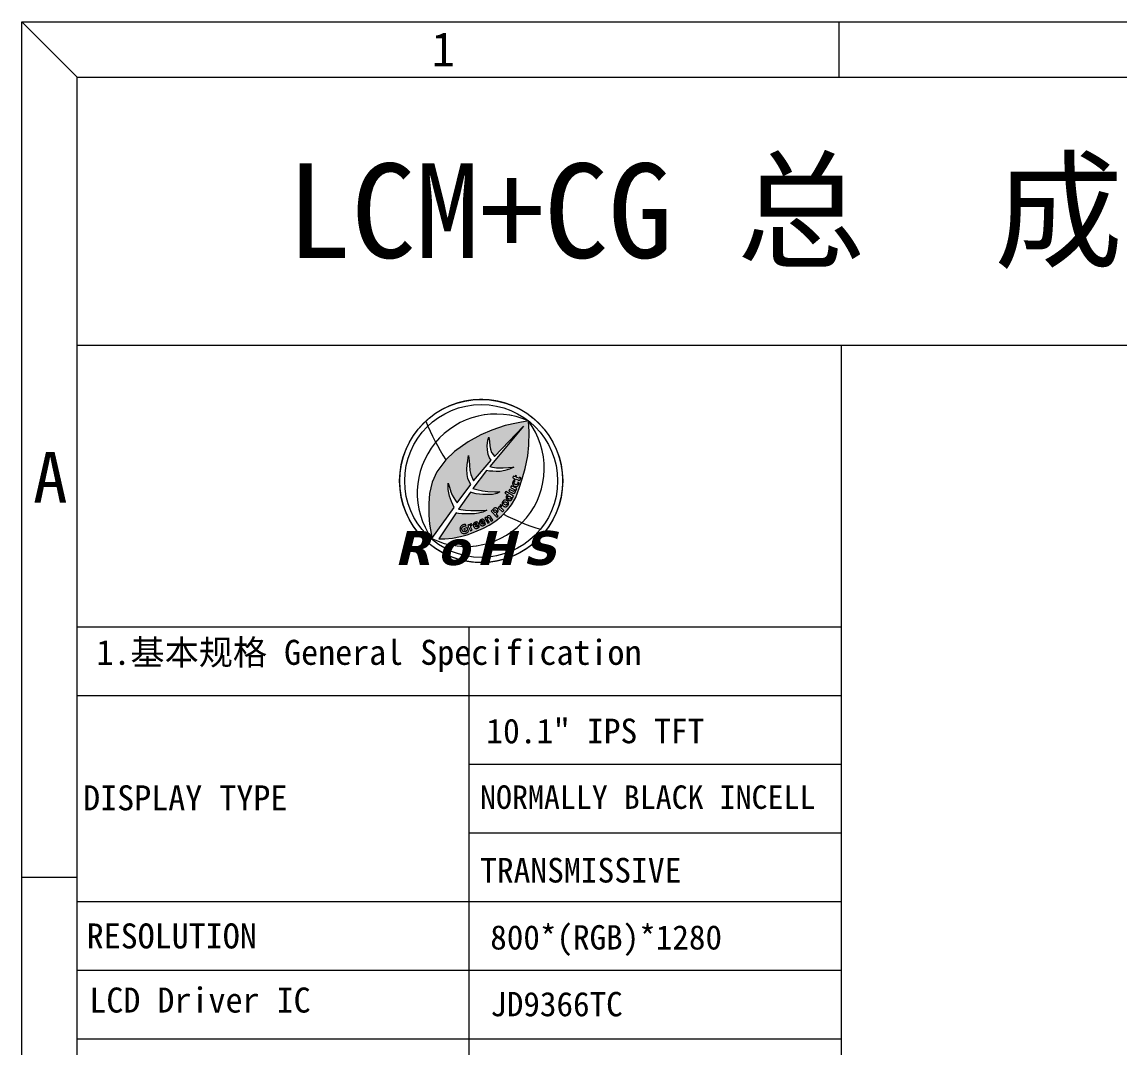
# Model space of a CAD drawing. Header units: millimetres. Extents: x 1065 to 1969, y -17351 to -16712.
# Drawn here: x 1064.9 to 1277, y -16909.7 to -16711.6 of the extents above; entities that cross this region are included whole.
import ezdxf

# ---------------------------------------------------------------- set-up
doc = ezdxf.new("R2010")
doc.units = ezdxf.units.MM
doc.layers.get('0').update_dxf_attribs({"lineweight": 20})
doc.layers.add('LCD', color=4, linetype='Continuous', lineweight=15)
doc.layers.add('图框', color=7, linetype='Continuous', lineweight=30)
doc.styles.add('宋体', font='')
doc.styles.add('文字', font='')
doc.styles.add('汉字', font='')
doc.styles.get('宋体').set_extended_font_data('SimSun')
doc.styles.get('文字').set_extended_font_data('SimSun')
doc.styles.get('汉字').set_extended_font_data('NSimSun')

msp = doc.modelspace()

# ---------------------------------------------------------------- hatches: boundary and pattern name
at = {"lineweight": 0}
h = msp.add_hatch(color=3, dxfattribs=at)
h.dxf.hatch_style = 1
h.set_gradient(color1=(0, 255, 0), one_color=1, tint=1)
h.paths.add_polyline_path([(1161.358, -16799.718), (1161.357, -16799.676), (1161.119, -16799.582), (1161.121, -16799.604), (1161.119, -16799.657), (1161.107, -16799.705), (1161.092, -16799.736), (1161.064, -16799.769), (1161.028, -16799.79), (1160.986, -16799.798), (1160.935, -16799.793), (1160.878, -16799.775), (1160.418, -16799.594), (1160.516, -16799.345), (1160.277, -16799.251), (1160.179, -16799.5), (1159.849, -16799.37), (1159.814, -16799.722), (1160.055, -16799.817), (1159.984, -16799.997), (1160.222, -16800.09), (1160.293, -16799.911), (1160.808, -16800.114), (1160.86, -16800.132), (1160.913, -16800.146), (1160.963, -16800.154), (1161.01, -16800.156), (1161.054, -16800.152), (1161.096, -16800.142), (1161.135, -16800.126), (1161.171, -16800.105), (1161.204, -16800.078), (1161.235, -16800.045), (1161.263, -16800.006), (1161.288, -16799.961), (1161.31, -16799.91), (1161.324, -16799.876), (1161.342, -16799.818), (1161.353, -16799.765)], flags=16)
h.paths.add_polyline_path([(1161.008, -16800.73), (1161.008, -16800.684), (1161.004, -16800.642), (1160.745, -16800.54), (1160.749, -16800.563), (1160.757, -16800.618), (1160.758, -16800.672), (1160.754, -16800.723), (1160.744, -16800.772), (1160.728, -16800.821), (1160.724, -16800.831), (1160.699, -16800.881), (1160.669, -16800.925), (1160.635, -16800.962), (1160.595, -16800.992), (1160.551, -16801.014), (1160.537, -16801.02), (1160.491, -16801.032), (1160.442, -16801.037), (1160.391, -16801.035), (1160.338, -16801.023), (1160.282, -16801.005), (1160.255, -16800.994), (1160.205, -16800.967), (1160.162, -16800.937), (1160.126, -16800.902), (1160.096, -16800.863), (1160.073, -16800.82), (1160.067, -16800.806), (1160.053, -16800.758), (1160.047, -16800.709), (1160.049, -16800.658), (1160.059, -16800.606), (1160.076, -16800.551), (1160.082, -16800.539), (1160.105, -16800.493), (1160.133, -16800.45), (1160.167, -16800.411), (1160.206, -16800.376), (1160.25, -16800.344), (1159.977, -16800.236), (1159.954, -16800.257), (1159.924, -16800.29), (1159.897, -16800.33), (1159.869, -16800.377), (1159.843, -16800.431), (1159.817, -16800.492), (1159.797, -16800.545), (1159.782, -16800.599), (1159.77, -16800.652), (1159.762, -16800.704), (1159.759, -16800.756), (1159.759, -16800.806), (1159.764, -16800.855), (1159.773, -16800.904), (1159.786, -16800.951), (1159.803, -16800.997), (1159.823, -16801.042), (1159.848, -16801.084), (1159.876, -16801.124), (1159.908, -16801.162), (1159.944, -16801.197), (1159.983, -16801.229), (1160.026, -16801.26), (1160.073, -16801.288), (1160.123, -16801.314), (1160.177, -16801.337), (1160.23, -16801.355), (1160.283, -16801.369), (1160.334, -16801.379), (1160.386, -16801.384), (1160.436, -16801.384), (1160.486, -16801.38), (1160.535, -16801.37), (1160.584, -16801.356), (1160.631, -16801.338), (1160.638, -16801.335), (1160.683, -16801.312), (1160.725, -16801.285), (1160.765, -16801.255), (1160.801, -16801.22), (1160.835, -16801.183), (1160.866, -16801.141), (1160.894, -16801.096), (1160.92, -16801.047), (1160.942, -16800.994), (1160.962, -16800.943), (1160.979, -16800.885), (1160.994, -16800.831), (1161.003, -16800.779)], flags=16)
h.paths.add_polyline_path([(1159.789, -16802.642), (1159.842, -16802.656), (1159.891, -16802.666), (1159.938, -16802.67), (1159.983, -16802.67), (1160.026, -16802.664), (1160.067, -16802.654), (1160.105, -16802.638), (1160.141, -16802.618), (1160.175, -16802.592), (1160.206, -16802.562), (1160.235, -16802.526), (1160.263, -16802.485), (1160.287, -16802.44), (1160.298, -16802.415), (1160.316, -16802.367), (1160.327, -16802.319), (1160.331, -16802.27), (1160.329, -16802.222), (1160.321, -16802.173), (1160.307, -16802.124), (1160.286, -16802.075), (1160.259, -16802.025), (1160.261, -16802.02), (1160.423, -16802.1), (1160.573, -16801.794), (1159.519, -16801.276), (1159.369, -16801.582), (1159.972, -16801.878), (1160.023, -16801.907), (1160.064, -16801.94), (1160.097, -16801.978), (1160.12, -16802.019), (1160.13, -16802.048), (1160.137, -16802.097), (1160.131, -16802.148), (1160.112, -16802.199), (1160.089, -16802.238), (1160.059, -16802.271), (1160.025, -16802.295), (1159.986, -16802.308), (1159.943, -16802.312), (1159.895, -16802.307), (1159.842, -16802.292), (1159.785, -16802.268), (1159.178, -16801.969), (1159.028, -16802.277), (1159.663, -16802.589), (1159.679, -16802.597), (1159.736, -16802.622)], flags=16)
h.paths.add_polyline_path([(1159.402, -16803.687), (1159.396, -16803.698), (1159.365, -16803.741), (1159.327, -16803.774), (1159.284, -16803.798), (1159.234, -16803.812), (1159.189, -16803.816), (1159.142, -16803.812), (1159.091, -16803.8), (1159.038, -16803.781), (1158.983, -16803.754), (1158.962, -16803.742), (1158.912, -16803.71), (1158.869, -16803.676), (1158.833, -16803.64), (1158.803, -16803.602), (1158.78, -16803.562), (1158.771, -16803.54), (1158.758, -16803.49), (1158.757, -16803.441), (1158.766, -16803.392), (1158.787, -16803.342), (1158.813, -16803.303), (1158.849, -16803.267), (1158.891, -16803.24), (1158.941, -16803.222), (1158.947, -16803.22), (1158.997, -16803.214), (1159.047, -16803.217), (1159.098, -16803.231), (1159.148, -16803.253), (1159.235, -16803.3), (1159.278, -16803.327), (1159.321, -16803.36), (1159.358, -16803.397), (1159.388, -16803.436), (1159.41, -16803.479), (1159.414, -16803.489), (1159.428, -16803.54), (1159.431, -16803.59), (1159.423, -16803.639)], flags=0)
h.paths.add_polyline_path([(1159.073, -16804.081), (1159.123, -16804.092), (1159.172, -16804.099), (1159.22, -16804.101), (1159.268, -16804.099), (1159.315, -16804.093), (1159.355, -16804.084), (1159.403, -16804.068), (1159.448, -16804.046), (1159.49, -16804.02), (1159.528, -16803.987), (1159.564, -16803.95), (1159.597, -16803.908), (1159.627, -16803.86), (1159.64, -16803.836), (1159.661, -16803.786), (1159.677, -16803.736), (1159.686, -16803.688), (1159.689, -16803.639), (1159.685, -16803.59), (1159.676, -16803.541), (1159.659, -16803.493), (1159.637, -16803.445), (1159.64, -16803.441), (1159.784, -16803.522), (1159.951, -16803.224), (1158.436, -16802.373), (1158.269, -16802.671), (1158.88, -16803.014), (1158.877, -16803.018), (1158.854, -16803.019), (1158.806, -16803.026), (1158.761, -16803.039), (1158.718, -16803.061), (1158.678, -16803.089), (1158.642, -16803.124), (1158.607, -16803.167), (1158.576, -16803.217), (1158.563, -16803.241), (1158.541, -16803.29), (1158.524, -16803.34), (1158.513, -16803.389), (1158.508, -16803.439), (1158.508, -16803.489), (1158.513, -16803.539), (1158.524, -16803.589), (1158.54, -16803.64), (1158.55, -16803.664), (1158.571, -16803.707), (1158.596, -16803.749), (1158.625, -16803.79), (1158.657, -16803.828), (1158.693, -16803.866), (1158.733, -16803.901), (1158.776, -16803.935), (1158.823, -16803.967), (1158.874, -16803.998), (1158.916, -16804.02), (1158.969, -16804.045), (1159.021, -16804.065)], flags=16)
h.paths.add_polyline_path([(1158.34, -16805.293), (1158.389, -16805.293), (1158.438, -16805.289), (1158.487, -16805.28), (1158.511, -16805.273), (1158.558, -16805.258), (1158.603, -16805.239), (1158.646, -16805.215), (1158.687, -16805.187), (1158.727, -16805.155), (1158.765, -16805.119), (1158.802, -16805.079), (1158.837, -16805.035), (1158.87, -16804.986), (1158.893, -16804.949), (1158.92, -16804.899), (1158.942, -16804.849), (1158.96, -16804.799), (1158.974, -16804.749), (1158.983, -16804.7), (1158.988, -16804.651), (1158.988, -16804.602), (1158.984, -16804.553), (1158.976, -16804.504), (1158.968, -16804.472), (1158.952, -16804.425), (1158.933, -16804.38), (1158.909, -16804.337), (1158.882, -16804.295), (1158.849, -16804.255), (1158.814, -16804.217), (1158.773, -16804.18), (1158.729, -16804.146), (1158.681, -16804.113), (1158.668, -16804.104), (1158.618, -16804.076), (1158.568, -16804.052), (1158.518, -16804.032), (1158.469, -16804.018), (1158.419, -16804.008), (1158.37, -16804.003), (1158.321, -16804.003), (1158.271, -16804.007), (1158.222, -16804.016), (1158.202, -16804.021), (1158.156, -16804.036), (1158.11, -16804.055), (1158.067, -16804.079), (1158.026, -16804.106), (1157.986, -16804.138), (1157.948, -16804.174), (1157.911, -16804.214), (1157.876, -16804.259), (1157.843, -16804.307), (1157.82, -16804.344), (1157.793, -16804.394), (1157.77, -16804.445), (1157.752, -16804.494), (1157.738, -16804.544), (1157.728, -16804.593), (1157.722, -16804.643), (1157.72, -16804.691), (1157.724, -16804.74), (1157.731, -16804.789), (1157.738, -16804.82), (1157.752, -16804.867), (1157.771, -16804.912), (1157.794, -16804.956), (1157.821, -16804.998), (1157.852, -16805.038), (1157.888, -16805.076), (1157.928, -16805.113), (1157.972, -16805.148), (1158.02, -16805.181), (1158.042, -16805.194), (1158.092, -16805.222), (1158.142, -16805.246), (1158.192, -16805.264), (1158.241, -16805.278), (1158.291, -16805.288)], flags=16)
h.paths.add_polyline_path([(1158.06, -16804.456), (1158.074, -16804.435), (1158.105, -16804.398), (1158.139, -16804.369), (1158.175, -16804.347), (1158.214, -16804.333), (1158.255, -16804.327), (1158.298, -16804.328), (1158.345, -16804.337), (1158.394, -16804.353), (1158.445, -16804.377), (1158.499, -16804.409), (1158.539, -16804.436), (1158.586, -16804.474), (1158.625, -16804.511), (1158.656, -16804.549), (1158.679, -16804.588), (1158.694, -16804.628), (1158.702, -16804.668), (1158.702, -16804.709), (1158.694, -16804.75), (1158.678, -16804.792), (1158.654, -16804.835), (1158.631, -16804.868), (1158.599, -16804.903), (1158.565, -16804.931), (1158.528, -16804.951), (1158.489, -16804.964), (1158.448, -16804.97), (1158.404, -16804.968), (1158.358, -16804.959), (1158.309, -16804.942), (1158.257, -16804.918), (1158.204, -16804.886), (1158.189, -16804.877), (1158.141, -16804.841), (1158.101, -16804.804), (1158.068, -16804.765), (1158.042, -16804.724), (1158.025, -16804.682), (1158.017, -16804.654), (1158.012, -16804.605), (1158.017, -16804.555), (1158.033, -16804.506)], flags=0)
h.paths.add_polyline_path([(1157.36, -16805.38), (1157.357, -16805.383), (1157.193, -16805.236), (1156.964, -16805.491), (1157.838, -16806.275), (1158.067, -16806.02), (1157.646, -16805.643), (1157.606, -16805.603), (1157.57, -16805.56), (1157.542, -16805.517), (1157.522, -16805.472), (1157.51, -16805.428), (1157.509, -16805.42), (1157.506, -16805.369), (1157.515, -16805.32), (1157.535, -16805.274), (1157.567, -16805.231), (1157.608, -16805.192), (1157.65, -16805.162), (1157.696, -16805.142), (1157.459, -16804.93), (1157.43, -16804.948), (1157.388, -16804.989), (1157.373, -16805.006), (1157.344, -16805.047), (1157.324, -16805.09), (1157.311, -16805.134), (1157.305, -16805.18), (1157.308, -16805.228), (1157.318, -16805.277), (1157.335, -16805.328)], flags=16)
h.paths.add_polyline_path([(1156.145, -16805.969), (1156.172, -16805.945), (1156.218, -16805.912), (1156.263, -16805.887), (1156.307, -16805.87), (1156.349, -16805.863), (1156.391, -16805.864), (1156.431, -16805.874), (1156.471, -16805.892), (1156.509, -16805.919), (1156.547, -16805.955), (1156.573, -16805.986), (1156.599, -16806.026), (1156.617, -16806.068), (1156.626, -16806.109), (1156.627, -16806.151), (1156.619, -16806.192), (1156.602, -16806.235), (1156.577, -16806.277), (1156.544, -16806.319), (1156.501, -16806.362), (1156.39, -16806.464), (1156.031, -16806.074)], flags=0)
h.paths.add_polyline_path([(1156.96, -16807.084), (1156.572, -16806.662), (1156.704, -16806.54), (1156.726, -16806.52), (1156.766, -16806.481), (1156.803, -16806.44), (1156.834, -16806.397), (1156.863, -16806.354), (1156.887, -16806.309), (1156.908, -16806.263), (1156.925, -16806.216), (1156.938, -16806.168), (1156.946, -16806.119), (1156.951, -16806.071), (1156.951, -16806.019), (1156.946, -16805.969), (1156.936, -16805.921), (1156.921, -16805.873), (1156.9, -16805.827), (1156.875, -16805.782), (1156.844, -16805.738), (1156.809, -16805.695), (1156.802, -16805.689), (1156.765, -16805.652), (1156.728, -16805.619), (1156.69, -16805.591), (1156.651, -16805.567), (1156.612, -16805.548), (1156.572, -16805.532), (1156.531, -16805.521), (1156.49, -16805.514), (1156.449, -16805.512), (1156.407, -16805.514), (1156.365, -16805.521), (1156.322, -16805.531), (1156.278, -16805.546), (1156.234, -16805.566), (1156.189, -16805.59), (1156.144, -16805.617), (1156.098, -16805.65), (1156.052, -16805.687), (1156.005, -16805.728), (1155.589, -16806.111), (1156.703, -16807.321)], flags=16)
h.paths.add_polyline_path([(1154.891, -16807.502), (1154.912, -16807.455), (1154.943, -16807.416), (1154.985, -16807.384), (1154.997, -16807.377), (1155.039, -16807.359), (1155.079, -16807.352), (1155.119, -16807.355), (1155.159, -16807.368), (1155.197, -16807.392), (1155.234, -16807.425), (1155.271, -16807.469), (1155.306, -16807.522), (1155.643, -16808.084), (1155.935, -16807.909), (1155.566, -16807.292), (1155.539, -16807.25), (1155.504, -16807.201), (1155.469, -16807.158), (1155.432, -16807.12), (1155.396, -16807.088), (1155.358, -16807.062), (1155.319, -16807.041), (1155.28, -16807.026), (1155.24, -16807.017), (1155.198, -16807.013), (1155.157, -16807.015), (1155.115, -16807.022), (1155.071, -16807.035), (1155.027, -16807.054), (1154.982, -16807.078), (1154.939, -16807.107), (1154.899, -16807.14), (1154.864, -16807.176), (1154.835, -16807.215), (1154.811, -16807.258), (1154.793, -16807.303), (1154.779, -16807.351), (1154.771, -16807.403), (1154.769, -16807.458), (1154.766, -16807.46), (1154.669, -16807.299), (1154.375, -16807.476), (1154.979, -16808.483), (1155.273, -16808.306), (1154.929, -16807.732), (1154.903, -16807.681), (1154.887, -16807.631), (1154.881, -16807.581), (1154.884, -16807.532)], flags=16)
h.paths.add_polyline_path([(1153.765, -16807.988), (1153.768, -16807.987), (1153.814, -16807.97), (1153.858, -16807.964), (1153.9, -16807.968), (1153.939, -16807.982), (1153.975, -16808.006), (1154.009, -16808.04), (1154.04, -16808.084), (1154.069, -16808.138), (1153.656, -16808.328), (1153.656, -16808.326), (1153.643, -16808.27), (1153.638, -16808.217), (1153.642, -16808.167), (1153.654, -16808.119), (1153.662, -16808.098), (1153.688, -16808.051), (1153.722, -16808.015)], flags=0)
h.paths.add_polyline_path([(1154.476, -16808.702), (1154.508, -16808.668), (1154.536, -16808.632), (1154.431, -16808.403), (1154.406, -16808.439), (1154.373, -16808.479), (1154.338, -16808.515), (1154.298, -16808.549), (1154.255, -16808.58), (1154.209, -16808.608), (1154.159, -16808.633), (1154.106, -16808.655), (1154.054, -16808.67), (1154.005, -16808.677), (1153.959, -16808.678), (1153.915, -16808.671), (1153.876, -16808.656), (1153.839, -16808.634), (1153.805, -16808.604), (1153.774, -16808.567), (1153.746, -16808.523), (1154.448, -16808.2), (1154.388, -16808.068), (1154.372, -16808.035), (1154.343, -16807.983), (1154.313, -16807.937), (1154.281, -16807.894), (1154.246, -16807.857), (1154.21, -16807.823), (1154.171, -16807.794), (1154.13, -16807.769), (1154.086, -16807.748), (1154.073, -16807.743), (1154.026, -16807.728), (1153.978, -16807.719), (1153.929, -16807.715), (1153.879, -16807.716), (1153.828, -16807.723), (1153.776, -16807.734), (1153.723, -16807.752), (1153.669, -16807.774), (1153.622, -16807.798), (1153.577, -16807.825), (1153.535, -16807.857), (1153.497, -16807.891), (1153.464, -16807.928), (1153.433, -16807.968), (1153.406, -16808.011), (1153.383, -16808.058), (1153.364, -16808.107), (1153.356, -16808.134), (1153.344, -16808.183), (1153.337, -16808.232), (1153.334, -16808.281), (1153.335, -16808.332), (1153.341, -16808.383), (1153.35, -16808.434), (1153.364, -16808.486), (1153.383, -16808.539), (1153.405, -16808.592), (1153.41, -16808.604), (1153.437, -16808.656), (1153.466, -16808.705), (1153.498, -16808.75), (1153.531, -16808.789), (1153.567, -16808.825), (1153.605, -16808.857), (1153.644, -16808.884), (1153.686, -16808.908), (1153.731, -16808.927), (1153.737, -16808.93), (1153.783, -16808.944), (1153.83, -16808.954), (1153.878, -16808.958), (1153.927, -16808.959), (1153.978, -16808.954), (1154.03, -16808.945), (1154.083, -16808.931), (1154.137, -16808.912), (1154.192, -16808.889), (1154.204, -16808.884), (1154.259, -16808.856), (1154.31, -16808.828), (1154.357, -16808.798), (1154.4, -16808.767), (1154.44, -16808.735)], flags=16)
h.paths.add_polyline_path([(1152.593, -16808.504), (1152.596, -16808.503), (1152.642, -16808.487), (1152.687, -16808.481), (1152.728, -16808.486), (1152.767, -16808.501), (1152.803, -16808.525), (1152.836, -16808.559), (1152.867, -16808.604), (1152.894, -16808.659), (1152.479, -16808.842), (1152.478, -16808.84), (1152.467, -16808.784), (1152.463, -16808.731), (1152.467, -16808.681), (1152.479, -16808.633), (1152.488, -16808.611), (1152.515, -16808.566), (1152.55, -16808.53)], flags=0)
h.paths.add_polyline_path([(1153.292, -16809.229), (1153.325, -16809.195), (1153.354, -16809.159), (1153.252, -16808.929), (1153.227, -16808.965), (1153.194, -16809.004), (1153.157, -16809.04), (1153.117, -16809.073), (1153.074, -16809.103), (1153.027, -16809.13), (1152.977, -16809.155), (1152.924, -16809.176), (1152.872, -16809.19), (1152.822, -16809.197), (1152.776, -16809.197), (1152.733, -16809.189), (1152.693, -16809.174), (1152.657, -16809.151), (1152.623, -16809.12), (1152.593, -16809.083), (1152.566, -16809.038), (1153.273, -16808.727), (1153.214, -16808.593), (1153.199, -16808.56), (1153.172, -16808.508), (1153.142, -16808.461), (1153.11, -16808.418), (1153.076, -16808.38), (1153.04, -16808.346), (1153.002, -16808.316), (1152.961, -16808.29), (1152.919, -16808.269), (1152.905, -16808.263), (1152.858, -16808.248), (1152.81, -16808.238), (1152.761, -16808.233), (1152.712, -16808.234), (1152.66, -16808.239), (1152.608, -16808.25), (1152.555, -16808.267), (1152.501, -16808.289), (1152.454, -16808.311), (1152.408, -16808.338), (1152.365, -16808.368), (1152.327, -16808.402), (1152.292, -16808.438), (1152.261, -16808.478), (1152.234, -16808.521), (1152.21, -16808.567), (1152.19, -16808.616), (1152.182, -16808.643), (1152.169, -16808.692), (1152.161, -16808.741), (1152.157, -16808.79), (1152.158, -16808.841), (1152.162, -16808.891), (1152.171, -16808.943), (1152.184, -16808.995), (1152.202, -16809.048), (1152.224, -16809.102), (1152.229, -16809.113), (1152.255, -16809.167), (1152.283, -16809.216), (1152.314, -16809.26), (1152.347, -16809.301), (1152.381, -16809.338), (1152.419, -16809.37), (1152.458, -16809.398), (1152.5, -16809.422), (1152.544, -16809.442), (1152.55, -16809.445), (1152.596, -16809.46), (1152.643, -16809.47), (1152.691, -16809.476), (1152.74, -16809.477), (1152.791, -16809.473), (1152.843, -16809.465), (1152.896, -16809.451), (1152.95, -16809.434), (1153.005, -16809.411), (1153.018, -16809.406), (1153.073, -16809.38), (1153.125, -16809.352), (1153.172, -16809.323), (1153.216, -16809.293), (1153.256, -16809.261)], flags=16)
h.paths.add_polyline_path([(1151.547, -16808.941), (1151.544, -16808.943), (1151.449, -16808.743), (1151.139, -16808.889), (1151.639, -16809.951), (1151.95, -16809.806), (1151.709, -16809.295), (1151.687, -16809.242), (1151.671, -16809.188), (1151.662, -16809.137), (1151.661, -16809.089), (1151.667, -16809.043), (1151.669, -16809.036), (1151.686, -16808.988), (1151.713, -16808.946), (1151.75, -16808.911), (1151.796, -16808.884), (1151.848, -16808.864), (1151.899, -16808.853), (1151.949, -16808.852), (1151.813, -16808.564), (1151.779, -16808.57), (1151.724, -16808.592), (1151.704, -16808.602), (1151.662, -16808.628), (1151.626, -16808.66), (1151.597, -16808.696), (1151.574, -16808.736), (1151.558, -16808.78), (1151.548, -16808.83), (1151.544, -16808.883)], flags=16)
h.paths.add_polyline_path([(1151.182, -16810.127), (1151.215, -16810.092), (1151.247, -16810.056), (1150.959, -16809.292), (1150.32, -16809.532), (1150.419, -16809.795), (1150.73, -16809.678), (1150.849, -16809.994), (1150.838, -16810.005), (1150.802, -16810.035), (1150.76, -16810.063), (1150.711, -16810.09), (1150.655, -16810.113), (1150.613, -16810.127), (1150.559, -16810.141), (1150.507, -16810.149), (1150.455, -16810.152), (1150.406, -16810.149), (1150.358, -16810.14), (1150.31, -16810.126), (1150.264, -16810.106), (1150.251, -16810.099), (1150.211, -16810.074), (1150.173, -16810.045), (1150.137, -16810.011), (1150.105, -16809.973), (1150.074, -16809.931), (1150.046, -16809.884), (1150.021, -16809.832), (1149.997, -16809.777), (1149.987, -16809.746), (1149.971, -16809.692), (1149.959, -16809.639), (1149.953, -16809.586), (1149.951, -16809.535), (1149.954, -16809.485), (1149.961, -16809.437), (1149.974, -16809.389), (1149.991, -16809.342), (1149.996, -16809.331), (1150.019, -16809.286), (1150.047, -16809.244), (1150.078, -16809.205), (1150.113, -16809.17), (1150.153, -16809.137), (1150.197, -16809.109), (1150.245, -16809.083), (1150.297, -16809.061), (1150.308, -16809.057), (1150.363, -16809.038), (1150.418, -16809.022), (1150.471, -16809.01), (1150.524, -16809), (1150.576, -16808.994), (1150.626, -16808.991), (1150.676, -16808.991), (1150.725, -16808.994), (1150.773, -16809.001), (1150.656, -16808.69), (1150.617, -16808.691), (1150.568, -16808.694), (1150.518, -16808.699), (1150.468, -16808.707), (1150.416, -16808.717), (1150.363, -16808.73), (1150.31, -16808.745), (1150.255, -16808.762), (1150.2, -16808.783), (1150.156, -16808.8), (1150.103, -16808.823), (1150.054, -16808.848), (1150.007, -16808.875), (1149.962, -16808.904), (1149.919, -16808.934), (1149.88, -16808.966), (1149.842, -16809), (1149.807, -16809.036), (1149.775, -16809.073), (1149.745, -16809.113), (1149.718, -16809.154), (1149.693, -16809.197), (1149.67, -16809.242), (1149.661, -16809.263), (1149.641, -16809.311), (1149.626, -16809.359), (1149.613, -16809.408), (1149.603, -16809.457), (1149.597, -16809.507), (1149.594, -16809.557), (1149.593, -16809.607), (1149.597, -16809.659), (1149.603, -16809.71), (1149.612, -16809.762), (1149.624, -16809.816), (1149.64, -16809.868), (1149.659, -16809.922), (1149.676, -16809.964), (1149.699, -16810.017), (1149.724, -16810.067), (1149.752, -16810.114), (1149.781, -16810.157), (1149.813, -16810.198), (1149.846, -16810.237), (1149.881, -16810.273), (1149.918, -16810.305), (1149.957, -16810.335), (1149.997, -16810.362), (1150.04, -16810.386), (1150.084, -16810.408), (1150.128, -16810.424), (1150.174, -16810.439), (1150.221, -16810.451), (1150.269, -16810.46), (1150.318, -16810.465), (1150.367, -16810.468), (1150.418, -16810.467), (1150.47, -16810.463), (1150.522, -16810.456), (1150.576, -16810.445), (1150.631, -16810.432), (1150.686, -16810.415), (1150.742, -16810.395), (1150.778, -16810.381), (1150.832, -16810.358), (1150.884, -16810.334), (1150.933, -16810.309), (1150.98, -16810.282), (1151.025, -16810.253), (1151.068, -16810.224), (1151.108, -16810.193), (1151.146, -16810.161)], flags=16)
h.paths.add_polyline_path([(1162.82, -16788.724), (1160.522, -16789.113), (1158.3, -16789.617), (1155.757, -16790.464), (1153.642, -16791.382), (1151.156, -16792.744), (1148.513, -16794.592), (1146.845, -16796.2), (1145.126, -16798.555), (1144.234, -16800.559), (1143.71, -16802.743), (1143.539, -16804.661), (1143.539, -16806.942), (1143.724, -16808.666), (1144.055, -16810.819), (1144.13, -16811.305), (1144.155, -16811.448), (1148.472, -16805.459), (1147.926, -16804.258), (1147.588, -16803.254), (1147.287, -16801.927), (1147.302, -16800.935), (1147.313, -16800.757), (1147.551, -16801.535), (1147.809, -16802.379), (1148.095, -16803.079), (1148.699, -16804.087), (1149.05, -16804.511), (1151.684, -16800.977), (1151.411, -16800.542), (1151.133, -16799.857), (1150.997, -16799.049), (1150.915, -16798.06), (1150.982, -16797.193), (1151.102, -16796.354), (1151.239, -16795.398), (1151.346, -16796.418), (1151.415, -16797.232), (1151.503, -16798.262), (1151.664, -16799.039), (1152.01, -16799.834), (1152.205, -16800.283), (1155.586, -16796.317), (1155.292, -16795.836), (1155.062, -16795.204), (1154.88, -16794.316), (1154.873, -16793.501), (1154.944, -16792.412), (1155.151, -16791.824), (1155.276, -16792.688), (1155.364, -16793.525), (1155.459, -16794.191), (1155.711, -16794.791), (1156.037, -16795.275), (1156.245, -16795.583), (1161.863, -16789.698), (1155.366, -16797.513), (1155.904, -16797.664), (1156.656, -16797.777), (1157.167, -16797.777), (1157.956, -16797.777), (1158.989, -16797.714), (1159.717, -16797.67), (1159.979, -16797.636), (1159.16, -16798.019), (1158.278, -16798.299), (1157.36, -16798.465), (1156.577, -16798.465), (1155.95, -16798.43), (1155.284, -16798.392), (1154.74, -16798.287), (1152.091, -16801.757), (1152.852, -16801.965), (1153.921, -16802.229), (1154.961, -16802.325), (1156.318, -16802.403), (1157.046, -16802.403), (1157.315, -16802.389), (1156.72, -16802.733), (1155.861, -16802.943), (1155.055, -16802.943), (1153.995, -16802.912), (1152.741, -16802.765), (1152.016, -16802.581), (1151.636, -16802.484), (1149.284, -16805.756), (1150.638, -16805.957), (1151.674, -16806.043), (1152.771, -16806.043), (1153.89, -16806.043), (1154.772, -16805.955), (1153.995, -16806.337), (1153.14, -16806.538), (1152.402, -16806.641), (1151.79, -16806.674), (1150.709, -16806.66), (1149.964, -16806.626), (1149.332, -16806.602), (1148.978, -16806.51), (1148.874, -16806.493), (1145.485, -16811.468), (1146.665, -16811.49), (1148.157, -16811.348), (1149.709, -16811.014), (1151.005, -16810.734), (1152.468, -16810.142), (1154.114, -16809.442), (1155.259, -16808.852), (1156.496, -16808.029), (1157.615, -16807.139), (1158.753, -16805.89), (1159.519, -16804.902), (1160.362, -16803.485), (1161.026, -16801.712), (1161.613, -16799.894), (1162.211, -16797.883), (1162.682, -16795.438), (1162.877, -16793.384), (1162.96, -16790.796)])
h = msp.add_hatch(color=81, dxfattribs=at)
h.dxf.hatch_style = 1
h.set_gradient(color1=(159, 255, 127), tint=1)
h.paths.add_polyline_path([(1152.593, -16808.504), (1152.596, -16808.503), (1152.642, -16808.487), (1152.687, -16808.481), (1152.728, -16808.486), (1152.767, -16808.501), (1152.803, -16808.525), (1152.836, -16808.559), (1152.867, -16808.604), (1152.894, -16808.659), (1152.479, -16808.842), (1152.478, -16808.84), (1152.467, -16808.784), (1152.463, -16808.731), (1152.467, -16808.681), (1152.479, -16808.633), (1152.488, -16808.611), (1152.515, -16808.566), (1152.55, -16808.53)])
h.paths.add_polyline_path([(1153.765, -16807.988), (1153.768, -16807.987), (1153.814, -16807.97), (1153.858, -16807.964), (1153.9, -16807.968), (1153.939, -16807.982), (1153.975, -16808.006), (1154.009, -16808.04), (1154.04, -16808.084), (1154.069, -16808.138), (1153.656, -16808.328), (1153.656, -16808.326), (1153.643, -16808.27), (1153.638, -16808.217), (1153.642, -16808.167), (1153.654, -16808.119), (1153.662, -16808.098), (1153.688, -16808.051), (1153.722, -16808.015)])
h.paths.add_polyline_path([(1156.145, -16805.969), (1156.172, -16805.945), (1156.218, -16805.912), (1156.263, -16805.887), (1156.307, -16805.87), (1156.349, -16805.863), (1156.391, -16805.864), (1156.431, -16805.874), (1156.471, -16805.892), (1156.509, -16805.919), (1156.547, -16805.955), (1156.573, -16805.986), (1156.599, -16806.026), (1156.617, -16806.068), (1156.626, -16806.109), (1156.627, -16806.151), (1156.619, -16806.192), (1156.602, -16806.235), (1156.577, -16806.277), (1156.544, -16806.319), (1156.501, -16806.362), (1156.39, -16806.464), (1156.031, -16806.074)])
h.paths.add_polyline_path([(1158.06, -16804.456), (1158.074, -16804.435), (1158.105, -16804.398), (1158.139, -16804.369), (1158.175, -16804.347), (1158.214, -16804.333), (1158.255, -16804.327), (1158.298, -16804.328), (1158.345, -16804.337), (1158.394, -16804.353), (1158.445, -16804.377), (1158.499, -16804.409), (1158.539, -16804.436), (1158.586, -16804.474), (1158.625, -16804.511), (1158.656, -16804.549), (1158.679, -16804.588), (1158.694, -16804.628), (1158.702, -16804.668), (1158.702, -16804.709), (1158.694, -16804.75), (1158.678, -16804.792), (1158.654, -16804.835), (1158.631, -16804.868), (1158.599, -16804.903), (1158.565, -16804.931), (1158.528, -16804.951), (1158.489, -16804.964), (1158.448, -16804.97), (1158.404, -16804.968), (1158.358, -16804.959), (1158.309, -16804.942), (1158.257, -16804.918), (1158.204, -16804.886), (1158.189, -16804.877), (1158.141, -16804.841), (1158.101, -16804.804), (1158.068, -16804.765), (1158.042, -16804.724), (1158.025, -16804.682), (1158.017, -16804.654), (1158.012, -16804.605), (1158.017, -16804.555), (1158.033, -16804.506)])
h.paths.add_polyline_path([(1159.402, -16803.687), (1159.396, -16803.698), (1159.365, -16803.741), (1159.327, -16803.774), (1159.284, -16803.798), (1159.234, -16803.812), (1159.189, -16803.816), (1159.142, -16803.812), (1159.091, -16803.8), (1159.038, -16803.781), (1158.983, -16803.754), (1158.962, -16803.742), (1158.912, -16803.71), (1158.869, -16803.676), (1158.833, -16803.64), (1158.803, -16803.602), (1158.78, -16803.562), (1158.771, -16803.54), (1158.758, -16803.49), (1158.757, -16803.441), (1158.766, -16803.392), (1158.787, -16803.342), (1158.813, -16803.303), (1158.849, -16803.267), (1158.891, -16803.24), (1158.941, -16803.222), (1158.947, -16803.22), (1158.997, -16803.214), (1159.047, -16803.217), (1159.098, -16803.231), (1159.148, -16803.253), (1159.235, -16803.3), (1159.278, -16803.327), (1159.321, -16803.36), (1159.358, -16803.397), (1159.388, -16803.436), (1159.41, -16803.479), (1159.414, -16803.489), (1159.428, -16803.54), (1159.431, -16803.59), (1159.423, -16803.639)])

# ---------------------------------------------------------------- linework, layer by layer
at = {"color": 0, "lineweight": 0}
for p, q in [((1223.32, -16911.279), (1223.32, -16774.081)), ((1075.599, -16828.487), (1223.32, -16828.487)), ((1151.28, -16828.487), (1151.28, -16964.365)), ((1075.599, -16841.747), (1223.32, -16841.747)), ((1151.28, -16855.006), (1223.32, -16855.006)), ((1151.28, -16868.265), (1223.32, -16868.265)), ((1075.599, -16881.524), (1223.32, -16881.524)), ((1075.599, -16894.783), (1223.32, -16894.783)), ((1075.599, -16908.042), (1223.32, -16908.042))]:
    msp.add_line(p, q, dxfattribs=at)
at = {"color": 114, "lineweight": 0}
for points, const_width in [([(1169.444, -16800.305, 1), (1137.934, -16800.305, 1), (1169.444, -16800.305)], 0.247), ([(1168.457, -16800.305, 1), (1138.92, -16800.305, 1), (1168.457, -16800.305, 96.6242432)], 0.0987), ([(1162.82, -16788.724, 0.7651801), (1144.155, -16811.448, 0.515628)], 0.0987), ([(1142.962, -16788.765, 0.0049918), (1143.382, -16789.727, 0.0349399), (1146.845, -16796.2)], 0.0987), ([(1144.155, -16811.448, 0.787381), (1162.82, -16788.724, 2.9857696)], 0.0987), ([(1157.998, -16806.719, 0.0512156), (1165.152, -16809.616, 0.9892776)], 0.0987)]:
    msp.add_lwpolyline(points, format="xyb", dxfattribs=dict(at, const_width=const_width))
at = {"color": 104, "lineweight": 0}
msp.add_lwpolyline([(1162.82, -16788.724), (1160.522, -16789.113), (1158.3, -16789.617), (1155.757, -16790.464), (1153.642, -16791.382), (1151.156, -16792.744), (1148.513, -16794.592), (1146.845, -16796.2), (1145.126, -16798.555), (1144.234, -16800.559), (1143.71, -16802.743), (1143.539, -16804.661), (1143.539, -16806.942), (1143.724, -16808.666), (1144.055, -16810.819), (1144.13, -16811.305), (1144.155, -16811.448), (1148.472, -16805.459), (1147.926, -16804.258), (1147.588, -16803.254), (1147.287, -16801.927), (1147.302, -16800.935), (1147.313, -16800.757), (1147.551, -16801.535), (1147.809, -16802.379), (1148.095, -16803.079), (1148.699, -16804.087), (1149.05, -16804.511), (1151.684, -16800.977), (1151.411, -16800.542), (1151.133, -16799.857), (1150.997, -16799.049), (1150.915, -16798.06), (1150.982, -16797.193), (1151.102, -16796.354), (1151.239, -16795.398), (1151.346, -16796.418), (1151.415, -16797.232), (1151.503, -16798.262), (1151.664, -16799.039), (1152.01, -16799.834), (1152.205, -16800.283), (1155.586, -16796.317), (1155.292, -16795.836), (1155.062, -16795.204), (1154.88, -16794.316), (1154.873, -16793.501), (1154.944, -16792.412), (1155.151, -16791.824), (1155.276, -16792.688), (1155.364, -16793.525), (1155.459, -16794.191), (1155.711, -16794.791), (1156.037, -16795.275), (1156.245, -16795.583), (1161.863, -16789.698), (1155.366, -16797.513), (1155.904, -16797.664), (1156.656, -16797.777), (1157.167, -16797.777), (1157.956, -16797.777), (1158.989, -16797.714), (1159.717, -16797.67), (1159.979, -16797.636), (1159.16, -16798.019), (1158.278, -16798.299), (1157.36, -16798.465), (1156.577, -16798.465), (1155.95, -16798.43), (1155.284, -16798.392), (1154.74, -16798.287), (1152.091, -16801.757), (1152.852, -16801.965), (1153.921, -16802.229), (1154.961, -16802.325), (1156.318, -16802.403), (1157.046, -16802.403), (1157.315, -16802.389), (1156.72, -16802.733), (1155.861, -16802.943), (1155.055, -16802.943), (1153.995, -16802.912), (1152.741, -16802.765), (1152.016, -16802.581), (1151.636, -16802.484), (1149.284, -16805.756), (1150.638, -16805.957), (1151.674, -16806.043), (1152.771, -16806.043), (1153.89, -16806.043), (1154.772, -16805.955), (1153.995, -16806.337), (1153.14, -16806.538), (1152.402, -16806.641), (1151.79, -16806.674), (1150.709, -16806.66), (1149.964, -16806.626), (1149.332, -16806.602), (1148.978, -16806.51), (1148.874, -16806.493), (1145.485, -16811.468), (1146.665, -16811.49), (1148.157, -16811.348), (1149.709, -16811.014), (1151.005, -16810.734), (1152.468, -16810.142), (1154.114, -16809.442), (1155.259, -16808.852), (1156.496, -16808.029), (1157.615, -16807.139), (1158.753, -16805.89), (1159.519, -16804.902), (1160.362, -16803.485), (1161.026, -16801.712), (1161.613, -16799.894), (1162.211, -16797.883), (1162.682, -16795.438), (1162.877, -16793.384), (1162.96, -16790.796), (1162.82, -16788.724)], dxfattribs=at)
for points in [[(1161.358, -16799.718), (1161.357, -16799.676), (1161.119, -16799.582), (1161.121, -16799.604), (1161.119, -16799.657), (1161.107, -16799.705), (1161.092, -16799.736), (1161.064, -16799.769), (1161.028, -16799.79), (1160.986, -16799.798), (1160.935, -16799.793), (1160.878, -16799.775), (1160.418, -16799.594), (1160.516, -16799.345), (1160.277, -16799.251), (1160.179, -16799.5), (1159.849, -16799.37), (1159.814, -16799.722), (1160.055, -16799.817), (1159.984, -16799.997), (1160.222, -16800.09), (1160.293, -16799.911), (1160.808, -16800.114), (1160.86, -16800.132), (1160.913, -16800.146), (1160.963, -16800.154), (1161.01, -16800.156), (1161.054, -16800.152), (1161.096, -16800.142), (1161.135, -16800.126), (1161.171, -16800.105), (1161.204, -16800.078), (1161.235, -16800.045), (1161.263, -16800.006), (1161.288, -16799.961), (1161.31, -16799.91), (1161.324, -16799.876), (1161.342, -16799.818), (1161.353, -16799.765)], [(1159.789, -16802.642), (1159.842, -16802.656), (1159.891, -16802.666), (1159.938, -16802.67), (1159.983, -16802.67), (1160.026, -16802.664), (1160.067, -16802.654), (1160.105, -16802.638), (1160.141, -16802.618), (1160.175, -16802.592), (1160.206, -16802.562), (1160.235, -16802.526), (1160.263, -16802.485), (1160.287, -16802.44), (1160.298, -16802.415), (1160.316, -16802.367), (1160.327, -16802.319), (1160.331, -16802.27), (1160.329, -16802.222), (1160.321, -16802.173), (1160.307, -16802.124), (1160.286, -16802.075), (1160.259, -16802.025), (1160.261, -16802.02), (1160.423, -16802.1), (1160.573, -16801.794), (1159.519, -16801.276), (1159.369, -16801.582), (1159.972, -16801.878), (1160.023, -16801.907), (1160.064, -16801.94), (1160.097, -16801.978), (1160.12, -16802.019), (1160.13, -16802.048), (1160.137, -16802.097), (1160.131, -16802.148), (1160.112, -16802.199), (1160.089, -16802.238), (1160.059, -16802.271), (1160.025, -16802.295), (1159.986, -16802.308), (1159.943, -16802.312), (1159.895, -16802.307), (1159.842, -16802.292), (1159.785, -16802.268), (1159.178, -16801.969), (1159.028, -16802.277), (1159.663, -16802.589), (1159.679, -16802.597), (1159.736, -16802.622)], [(1161.008, -16800.73), (1161.008, -16800.684), (1161.004, -16800.642), (1160.745, -16800.54), (1160.749, -16800.563), (1160.757, -16800.618), (1160.758, -16800.672), (1160.754, -16800.723), (1160.744, -16800.772), (1160.728, -16800.821), (1160.724, -16800.831), (1160.699, -16800.881), (1160.669, -16800.925), (1160.635, -16800.962), (1160.595, -16800.992), (1160.551, -16801.014), (1160.537, -16801.02), (1160.491, -16801.032), (1160.442, -16801.037), (1160.391, -16801.035), (1160.338, -16801.023), (1160.282, -16801.005), (1160.255, -16800.994), (1160.205, -16800.967), (1160.162, -16800.937), (1160.126, -16800.902), (1160.096, -16800.863), (1160.073, -16800.82), (1160.067, -16800.806), (1160.053, -16800.758), (1160.047, -16800.709), (1160.049, -16800.658), (1160.059, -16800.606), (1160.076, -16800.551), (1160.082, -16800.539), (1160.105, -16800.493), (1160.133, -16800.45), (1160.167, -16800.411), (1160.206, -16800.376), (1160.25, -16800.344), (1159.977, -16800.236), (1159.954, -16800.257), (1159.924, -16800.29), (1159.897, -16800.33), (1159.869, -16800.377), (1159.843, -16800.431), (1159.817, -16800.492), (1159.797, -16800.545), (1159.782, -16800.599), (1159.77, -16800.652), (1159.762, -16800.704), (1159.759, -16800.756), (1159.759, -16800.806), (1159.764, -16800.855), (1159.773, -16800.904), (1159.786, -16800.951), (1159.803, -16800.997), (1159.823, -16801.042), (1159.848, -16801.084), (1159.876, -16801.124), (1159.908, -16801.162), (1159.944, -16801.197), (1159.983, -16801.229), (1160.026, -16801.26), (1160.073, -16801.288), (1160.123, -16801.314), (1160.177, -16801.337), (1160.23, -16801.355), (1160.283, -16801.369), (1160.334, -16801.379), (1160.386, -16801.384), (1160.436, -16801.384), (1160.486, -16801.38), (1160.535, -16801.37), (1160.584, -16801.356), (1160.631, -16801.338), (1160.638, -16801.335), (1160.683, -16801.312), (1160.725, -16801.285), (1160.765, -16801.255), (1160.801, -16801.22), (1160.835, -16801.183), (1160.866, -16801.141), (1160.894, -16801.096), (1160.92, -16801.047), (1160.942, -16800.994), (1160.962, -16800.943), (1160.979, -16800.885), (1160.994, -16800.831), (1161.003, -16800.779)], [(1158.34, -16805.293), (1158.389, -16805.293), (1158.438, -16805.289), (1158.487, -16805.28), (1158.511, -16805.273), (1158.558, -16805.258), (1158.603, -16805.239), (1158.646, -16805.215), (1158.687, -16805.187), (1158.727, -16805.155), (1158.765, -16805.119), (1158.802, -16805.079), (1158.837, -16805.035), (1158.87, -16804.986), (1158.893, -16804.949), (1158.92, -16804.899), (1158.942, -16804.849), (1158.96, -16804.799), (1158.974, -16804.749), (1158.983, -16804.7), (1158.988, -16804.651), (1158.988, -16804.602), (1158.984, -16804.553), (1158.976, -16804.504), (1158.968, -16804.472), (1158.952, -16804.425), (1158.933, -16804.38), (1158.909, -16804.337), (1158.882, -16804.295), (1158.849, -16804.255), (1158.814, -16804.217), (1158.773, -16804.18), (1158.729, -16804.146), (1158.681, -16804.113), (1158.668, -16804.104), (1158.618, -16804.076), (1158.568, -16804.052), (1158.518, -16804.032), (1158.469, -16804.018), (1158.419, -16804.008), (1158.37, -16804.003), (1158.321, -16804.003), (1158.271, -16804.007), (1158.222, -16804.016), (1158.202, -16804.021), (1158.156, -16804.036), (1158.11, -16804.055), (1158.067, -16804.079), (1158.026, -16804.106), (1157.986, -16804.138), (1157.948, -16804.174), (1157.911, -16804.214), (1157.876, -16804.259), (1157.843, -16804.307), (1157.82, -16804.344), (1157.793, -16804.394), (1157.77, -16804.445), (1157.752, -16804.494), (1157.738, -16804.544), (1157.728, -16804.593), (1157.722, -16804.643), (1157.72, -16804.691), (1157.724, -16804.74), (1157.731, -16804.789), (1157.738, -16804.82), (1157.752, -16804.867), (1157.771, -16804.912), (1157.794, -16804.956), (1157.821, -16804.998), (1157.852, -16805.038), (1157.888, -16805.076), (1157.928, -16805.113), (1157.972, -16805.148), (1158.02, -16805.181), (1158.042, -16805.194), (1158.092, -16805.222), (1158.142, -16805.246), (1158.192, -16805.264), (1158.241, -16805.278), (1158.291, -16805.288)], [(1159.073, -16804.081), (1159.123, -16804.092), (1159.172, -16804.099), (1159.22, -16804.101), (1159.268, -16804.099), (1159.315, -16804.093), (1159.355, -16804.084), (1159.403, -16804.068), (1159.448, -16804.046), (1159.49, -16804.02), (1159.528, -16803.987), (1159.564, -16803.95), (1159.597, -16803.908), (1159.627, -16803.86), (1159.64, -16803.836), (1159.661, -16803.786), (1159.677, -16803.736), (1159.686, -16803.688), (1159.689, -16803.639), (1159.685, -16803.59), (1159.676, -16803.541), (1159.659, -16803.493), (1159.637, -16803.445), (1159.64, -16803.441), (1159.784, -16803.522), (1159.951, -16803.224), (1158.436, -16802.373), (1158.269, -16802.671), (1158.88, -16803.014), (1158.877, -16803.018), (1158.854, -16803.019), (1158.806, -16803.026), (1158.761, -16803.039), (1158.718, -16803.061), (1158.678, -16803.089), (1158.642, -16803.124), (1158.607, -16803.167), (1158.576, -16803.217), (1158.563, -16803.241), (1158.541, -16803.29), (1158.524, -16803.34), (1158.513, -16803.389), (1158.508, -16803.439), (1158.508, -16803.489), (1158.513, -16803.539), (1158.524, -16803.589), (1158.54, -16803.64), (1158.55, -16803.664), (1158.571, -16803.707), (1158.596, -16803.749), (1158.625, -16803.79), (1158.657, -16803.828), (1158.693, -16803.866), (1158.733, -16803.901), (1158.776, -16803.935), (1158.823, -16803.967), (1158.874, -16803.998), (1158.916, -16804.02), (1158.969, -16804.045), (1159.021, -16804.065)], [(1159.402, -16803.687), (1159.396, -16803.698), (1159.365, -16803.741), (1159.327, -16803.774), (1159.284, -16803.798), (1159.234, -16803.812), (1159.189, -16803.816), (1159.142, -16803.812), (1159.091, -16803.8), (1159.038, -16803.781), (1158.983, -16803.754), (1158.962, -16803.742), (1158.912, -16803.71), (1158.869, -16803.676), (1158.833, -16803.64), (1158.803, -16803.602), (1158.78, -16803.562), (1158.771, -16803.54), (1158.758, -16803.49), (1158.757, -16803.441), (1158.766, -16803.392), (1158.787, -16803.342), (1158.813, -16803.303), (1158.849, -16803.267), (1158.891, -16803.24), (1158.941, -16803.222), (1158.947, -16803.22), (1158.997, -16803.214), (1159.047, -16803.217), (1159.098, -16803.231), (1159.148, -16803.253), (1159.235, -16803.3), (1159.278, -16803.327), (1159.321, -16803.36), (1159.358, -16803.397), (1159.388, -16803.436), (1159.41, -16803.479), (1159.414, -16803.489), (1159.428, -16803.54), (1159.431, -16803.59), (1159.423, -16803.639)], [(1156.96, -16807.084), (1156.572, -16806.662), (1156.704, -16806.54), (1156.726, -16806.52), (1156.766, -16806.481), (1156.803, -16806.44), (1156.834, -16806.397), (1156.863, -16806.354), (1156.887, -16806.309), (1156.908, -16806.263), (1156.925, -16806.216), (1156.938, -16806.168), (1156.946, -16806.119), (1156.951, -16806.071), (1156.951, -16806.019), (1156.946, -16805.969), (1156.936, -16805.921), (1156.921, -16805.873), (1156.9, -16805.827), (1156.875, -16805.782), (1156.844, -16805.738), (1156.809, -16805.695), (1156.802, -16805.689), (1156.765, -16805.652), (1156.728, -16805.619), (1156.69, -16805.591), (1156.651, -16805.567), (1156.612, -16805.548), (1156.572, -16805.532), (1156.531, -16805.521), (1156.49, -16805.514), (1156.449, -16805.512), (1156.407, -16805.514), (1156.365, -16805.521), (1156.322, -16805.531), (1156.278, -16805.546), (1156.234, -16805.566), (1156.189, -16805.59), (1156.144, -16805.617), (1156.098, -16805.65), (1156.052, -16805.687), (1156.005, -16805.728), (1155.589, -16806.111), (1156.703, -16807.321)], [(1156.145, -16805.969), (1156.172, -16805.945), (1156.218, -16805.912), (1156.263, -16805.887), (1156.307, -16805.87), (1156.349, -16805.863), (1156.391, -16805.864), (1156.431, -16805.874), (1156.471, -16805.892), (1156.509, -16805.919), (1156.547, -16805.955), (1156.573, -16805.986), (1156.599, -16806.026), (1156.617, -16806.068), (1156.626, -16806.109), (1156.627, -16806.151), (1156.619, -16806.192), (1156.602, -16806.235), (1156.577, -16806.277), (1156.544, -16806.319), (1156.501, -16806.362), (1156.39, -16806.464), (1156.031, -16806.074)], [(1157.36, -16805.38), (1157.357, -16805.383), (1157.193, -16805.236), (1156.964, -16805.491), (1157.838, -16806.275), (1158.067, -16806.02), (1157.646, -16805.643), (1157.606, -16805.603), (1157.57, -16805.56), (1157.542, -16805.517), (1157.522, -16805.472), (1157.51, -16805.428), (1157.509, -16805.42), (1157.506, -16805.369), (1157.515, -16805.32), (1157.535, -16805.274), (1157.567, -16805.231), (1157.608, -16805.192), (1157.65, -16805.162), (1157.696, -16805.142), (1157.459, -16804.93), (1157.43, -16804.948), (1157.388, -16804.989), (1157.373, -16805.006), (1157.344, -16805.047), (1157.324, -16805.09), (1157.311, -16805.134), (1157.305, -16805.18), (1157.308, -16805.228), (1157.318, -16805.277), (1157.335, -16805.328)], [(1158.06, -16804.456), (1158.074, -16804.435), (1158.105, -16804.398), (1158.139, -16804.369), (1158.175, -16804.347), (1158.214, -16804.333), (1158.255, -16804.327), (1158.298, -16804.328), (1158.345, -16804.337), (1158.394, -16804.353), (1158.445, -16804.377), (1158.499, -16804.409), (1158.539, -16804.436), (1158.586, -16804.474), (1158.625, -16804.511), (1158.656, -16804.549), (1158.679, -16804.588), (1158.694, -16804.628), (1158.702, -16804.668), (1158.702, -16804.709), (1158.694, -16804.75), (1158.678, -16804.792), (1158.654, -16804.835), (1158.631, -16804.868), (1158.599, -16804.903), (1158.565, -16804.931), (1158.528, -16804.951), (1158.489, -16804.964), (1158.448, -16804.97), (1158.404, -16804.968), (1158.358, -16804.959), (1158.309, -16804.942), (1158.257, -16804.918), (1158.204, -16804.886), (1158.189, -16804.877), (1158.141, -16804.841), (1158.101, -16804.804), (1158.068, -16804.765), (1158.042, -16804.724), (1158.025, -16804.682), (1158.017, -16804.654), (1158.012, -16804.605), (1158.017, -16804.555), (1158.033, -16804.506)], [(1153.292, -16809.229), (1153.325, -16809.195), (1153.354, -16809.159), (1153.252, -16808.929), (1153.227, -16808.965), (1153.194, -16809.004), (1153.157, -16809.04), (1153.117, -16809.073), (1153.074, -16809.103), (1153.027, -16809.13), (1152.977, -16809.155), (1152.924, -16809.176), (1152.872, -16809.19), (1152.822, -16809.197), (1152.776, -16809.197), (1152.733, -16809.189), (1152.693, -16809.174), (1152.657, -16809.151), (1152.623, -16809.12), (1152.593, -16809.083), (1152.566, -16809.038), (1153.273, -16808.727), (1153.214, -16808.593), (1153.199, -16808.56), (1153.172, -16808.508), (1153.142, -16808.461), (1153.11, -16808.418), (1153.076, -16808.38), (1153.04, -16808.346), (1153.002, -16808.316), (1152.961, -16808.29), (1152.919, -16808.269), (1152.905, -16808.263), (1152.858, -16808.248), (1152.81, -16808.238), (1152.761, -16808.233), (1152.712, -16808.234), (1152.66, -16808.239), (1152.608, -16808.25), (1152.555, -16808.267), (1152.501, -16808.289), (1152.454, -16808.311), (1152.408, -16808.338), (1152.365, -16808.368), (1152.327, -16808.402), (1152.292, -16808.438), (1152.261, -16808.478), (1152.234, -16808.521), (1152.21, -16808.567), (1152.19, -16808.616), (1152.182, -16808.643), (1152.169, -16808.692), (1152.161, -16808.741), (1152.157, -16808.79), (1152.158, -16808.841), (1152.162, -16808.891), (1152.171, -16808.943), (1152.184, -16808.995), (1152.202, -16809.048), (1152.224, -16809.102), (1152.229, -16809.113), (1152.255, -16809.167), (1152.283, -16809.216), (1152.314, -16809.26), (1152.347, -16809.301), (1152.381, -16809.338), (1152.419, -16809.37), (1152.458, -16809.398), (1152.5, -16809.422), (1152.544, -16809.442), (1152.55, -16809.445), (1152.596, -16809.46), (1152.643, -16809.47), (1152.691, -16809.476), (1152.74, -16809.477), (1152.791, -16809.473), (1152.843, -16809.465), (1152.896, -16809.451), (1152.95, -16809.434), (1153.005, -16809.411), (1153.018, -16809.406), (1153.073, -16809.38), (1153.125, -16809.352), (1153.172, -16809.323), (1153.216, -16809.293), (1153.256, -16809.261)], [(1154.476, -16808.702), (1154.508, -16808.668), (1154.536, -16808.632), (1154.431, -16808.403), (1154.406, -16808.439), (1154.373, -16808.479), (1154.338, -16808.515), (1154.298, -16808.549), (1154.255, -16808.58), (1154.209, -16808.608), (1154.159, -16808.633), (1154.106, -16808.655), (1154.054, -16808.67), (1154.005, -16808.677), (1153.959, -16808.678), (1153.915, -16808.671), (1153.876, -16808.656), (1153.839, -16808.634), (1153.805, -16808.604), (1153.774, -16808.567), (1153.746, -16808.523), (1154.448, -16808.2), (1154.388, -16808.068), (1154.372, -16808.035), (1154.343, -16807.983), (1154.313, -16807.937), (1154.281, -16807.894), (1154.246, -16807.857), (1154.21, -16807.823), (1154.171, -16807.794), (1154.13, -16807.769), (1154.086, -16807.748), (1154.073, -16807.743), (1154.026, -16807.728), (1153.978, -16807.719), (1153.929, -16807.715), (1153.879, -16807.716), (1153.828, -16807.723), (1153.776, -16807.734), (1153.723, -16807.752), (1153.669, -16807.774), (1153.622, -16807.798), (1153.577, -16807.825), (1153.535, -16807.857), (1153.497, -16807.891), (1153.464, -16807.928), (1153.433, -16807.968), (1153.406, -16808.011), (1153.383, -16808.058), (1153.364, -16808.107), (1153.356, -16808.134), (1153.344, -16808.183), (1153.337, -16808.232), (1153.334, -16808.281), (1153.335, -16808.332), (1153.341, -16808.383), (1153.35, -16808.434), (1153.364, -16808.486), (1153.383, -16808.539), (1153.405, -16808.592), (1153.41, -16808.604), (1153.437, -16808.656), (1153.466, -16808.705), (1153.498, -16808.75), (1153.531, -16808.789), (1153.567, -16808.825), (1153.605, -16808.857), (1153.644, -16808.884), (1153.686, -16808.908), (1153.731, -16808.927), (1153.737, -16808.93), (1153.783, -16808.944), (1153.83, -16808.954), (1153.878, -16808.958), (1153.927, -16808.959), (1153.978, -16808.954), (1154.03, -16808.945), (1154.083, -16808.931), (1154.137, -16808.912), (1154.192, -16808.889), (1154.204, -16808.884), (1154.259, -16808.856), (1154.31, -16808.828), (1154.357, -16808.798), (1154.4, -16808.767), (1154.44, -16808.735)], [(1153.765, -16807.988), (1153.768, -16807.987), (1153.814, -16807.97), (1153.858, -16807.964), (1153.9, -16807.968), (1153.939, -16807.982), (1153.975, -16808.006), (1154.009, -16808.04), (1154.04, -16808.084), (1154.069, -16808.138), (1153.656, -16808.328), (1153.656, -16808.326), (1153.643, -16808.27), (1153.638, -16808.217), (1153.642, -16808.167), (1153.654, -16808.119), (1153.662, -16808.098), (1153.688, -16808.051), (1153.722, -16808.015)], [(1154.891, -16807.502), (1154.912, -16807.455), (1154.943, -16807.416), (1154.985, -16807.384), (1154.997, -16807.377), (1155.039, -16807.359), (1155.079, -16807.352), (1155.119, -16807.355), (1155.159, -16807.368), (1155.197, -16807.392), (1155.234, -16807.425), (1155.271, -16807.469), (1155.306, -16807.522), (1155.643, -16808.084), (1155.935, -16807.909), (1155.566, -16807.292), (1155.539, -16807.25), (1155.504, -16807.201), (1155.469, -16807.158), (1155.432, -16807.12), (1155.396, -16807.088), (1155.358, -16807.062), (1155.319, -16807.041), (1155.28, -16807.026), (1155.24, -16807.017), (1155.198, -16807.013), (1155.157, -16807.015), (1155.115, -16807.022), (1155.071, -16807.035), (1155.027, -16807.054), (1154.982, -16807.078), (1154.939, -16807.107), (1154.899, -16807.14), (1154.864, -16807.176), (1154.835, -16807.215), (1154.811, -16807.258), (1154.793, -16807.303), (1154.779, -16807.351), (1154.771, -16807.403), (1154.769, -16807.458), (1154.766, -16807.46), (1154.669, -16807.299), (1154.375, -16807.476), (1154.979, -16808.483), (1155.273, -16808.306), (1154.929, -16807.732), (1154.903, -16807.681), (1154.887, -16807.631), (1154.881, -16807.581), (1154.884, -16807.532)], [(1151.182, -16810.127), (1151.215, -16810.092), (1151.247, -16810.056), (1150.959, -16809.292), (1150.32, -16809.532), (1150.419, -16809.795), (1150.73, -16809.678), (1150.849, -16809.994), (1150.838, -16810.005), (1150.802, -16810.035), (1150.76, -16810.063), (1150.711, -16810.09), (1150.655, -16810.113), (1150.613, -16810.127), (1150.559, -16810.141), (1150.507, -16810.149), (1150.455, -16810.152), (1150.406, -16810.149), (1150.358, -16810.14), (1150.31, -16810.126), (1150.264, -16810.106), (1150.251, -16810.099), (1150.211, -16810.074), (1150.173, -16810.045), (1150.137, -16810.011), (1150.105, -16809.973), (1150.074, -16809.931), (1150.046, -16809.884), (1150.021, -16809.832), (1149.997, -16809.777), (1149.987, -16809.746), (1149.971, -16809.692), (1149.959, -16809.639), (1149.953, -16809.586), (1149.951, -16809.535), (1149.954, -16809.485), (1149.961, -16809.437), (1149.974, -16809.389), (1149.991, -16809.342), (1149.996, -16809.331), (1150.019, -16809.286), (1150.047, -16809.244), (1150.078, -16809.205), (1150.113, -16809.17), (1150.153, -16809.137), (1150.197, -16809.109), (1150.245, -16809.083), (1150.297, -16809.061), (1150.308, -16809.057), (1150.363, -16809.038), (1150.418, -16809.022), (1150.471, -16809.01), (1150.524, -16809), (1150.576, -16808.994), (1150.626, -16808.991), (1150.676, -16808.991), (1150.725, -16808.994), (1150.773, -16809.001), (1150.656, -16808.69), (1150.617, -16808.691), (1150.568, -16808.694), (1150.518, -16808.699), (1150.468, -16808.707), (1150.416, -16808.717), (1150.363, -16808.73), (1150.31, -16808.745), (1150.255, -16808.762), (1150.2, -16808.783), (1150.156, -16808.8), (1150.103, -16808.823), (1150.054, -16808.848), (1150.007, -16808.875), (1149.962, -16808.904), (1149.919, -16808.934), (1149.88, -16808.966), (1149.842, -16809), (1149.807, -16809.036), (1149.775, -16809.073), (1149.745, -16809.113), (1149.718, -16809.154), (1149.693, -16809.197), (1149.67, -16809.242), (1149.661, -16809.263), (1149.641, -16809.311), (1149.626, -16809.359), (1149.613, -16809.408), (1149.603, -16809.457), (1149.597, -16809.507), (1149.594, -16809.557), (1149.593, -16809.607), (1149.597, -16809.659), (1149.603, -16809.71), (1149.612, -16809.762), (1149.624, -16809.816), (1149.64, -16809.868), (1149.659, -16809.922), (1149.676, -16809.964), (1149.699, -16810.017), (1149.724, -16810.067), (1149.752, -16810.114), (1149.781, -16810.157), (1149.813, -16810.198), (1149.846, -16810.237), (1149.881, -16810.273), (1149.918, -16810.305), (1149.957, -16810.335), (1149.997, -16810.362), (1150.04, -16810.386), (1150.084, -16810.408), (1150.128, -16810.424), (1150.174, -16810.439), (1150.221, -16810.451), (1150.269, -16810.46), (1150.318, -16810.465), (1150.367, -16810.468), (1150.418, -16810.467), (1150.47, -16810.463), (1150.522, -16810.456), (1150.576, -16810.445), (1150.631, -16810.432), (1150.686, -16810.415), (1150.742, -16810.395), (1150.778, -16810.381), (1150.832, -16810.358), (1150.884, -16810.334), (1150.933, -16810.309), (1150.98, -16810.282), (1151.025, -16810.253), (1151.068, -16810.224), (1151.108, -16810.193), (1151.146, -16810.161)], [(1151.547, -16808.941), (1151.544, -16808.943), (1151.449, -16808.743), (1151.139, -16808.889), (1151.639, -16809.951), (1151.95, -16809.806), (1151.709, -16809.295), (1151.687, -16809.242), (1151.671, -16809.188), (1151.662, -16809.137), (1151.661, -16809.089), (1151.667, -16809.043), (1151.669, -16809.036), (1151.686, -16808.988), (1151.713, -16808.946), (1151.75, -16808.911), (1151.796, -16808.884), (1151.848, -16808.864), (1151.899, -16808.853), (1151.949, -16808.852), (1151.813, -16808.564), (1151.779, -16808.57), (1151.724, -16808.592), (1151.704, -16808.602), (1151.662, -16808.628), (1151.626, -16808.66), (1151.597, -16808.696), (1151.574, -16808.736), (1151.558, -16808.78), (1151.548, -16808.83), (1151.544, -16808.883)], [(1152.593, -16808.504), (1152.596, -16808.503), (1152.642, -16808.487), (1152.687, -16808.481), (1152.728, -16808.486), (1152.767, -16808.501), (1152.803, -16808.525), (1152.836, -16808.559), (1152.867, -16808.604), (1152.894, -16808.659), (1152.479, -16808.842), (1152.478, -16808.84), (1152.467, -16808.784), (1152.463, -16808.731), (1152.467, -16808.681), (1152.479, -16808.633), (1152.488, -16808.611), (1152.515, -16808.566), (1152.55, -16808.53)]]:
    msp.add_lwpolyline(points, close=True, dxfattribs=at)
at = {"color": 114, "lineweight": 0}
for radius in [15.755, 14.769]:
    msp.add_circle((1153.689, -16800.305), radius, dxfattribs=at)
for centre, radius, start, end in [((1156.565, -16802.614), 15.234, 65.75624, 215.4462), ((1191.368, -16768.215), 52.587, 203.00231, 212.15071), ((1150.746, -16797.834), 15.126, 244.16877, 37.03367), ((1175.68, -16773.338), 37.776, 242.08963, 253.81713)]:
    msp.add_arc(centre, radius, start, end, dxfattribs=at)
at = {"layer": '图框', "color": 0, "lineweight": 0}
for p, q in [((1075.599, -16722.299), (1064.941, -16711.64)), ((1222.791, -16711.64), (1222.791, -16722.299)), ((1075.599, -16722.299), (1958.751, -16722.299)), ((1075.599, -16774.081), (1075.599, -16722.299)), ((1075.599, -16774.081), (1958.751, -16774.081)), ((1064.941, -16876.85), (1075.599, -16876.85))]:
    msp.add_line(p, q, dxfattribs=at)
for points in [[(1064.941, -16711.64), (1969.41, -16711.64), (1969.41, -17351.164), (1064.941, -17351.164)], [(1075.599, -16722.299), (1958.751, -16722.299), (1958.751, -17340.505), (1075.599, -17340.505)]]:
    msp.add_lwpolyline(points, close=True, dxfattribs=at)

# ---------------------------------------------------------------- texts
at = {"color": 80, "lineweight": 0, "insert": (1136.889, -16809.969), "char_height": 6.57796, "attachment_point": 1}
msp.add_mtext_dynamic_manual_height_columns('{\\fVerdana|b1|i0|c0|p34;\\Q14;\\T1.2;RoHS}', width=7.18582, gutter_width=25.648, heights=[0], dxfattribs=at)
at = {"layer": 'LCD', "color": 0, "lineweight": 0, "insert": (1079.346, -16830.993), "char_height": 4.83541, "width": 186.72683, "attachment_point": 1, "style": '宋体'}
msp.add_mtext('{\\fSimSun|b1|i0|c134|p2;1.基本规格 General Specification}', dxfattribs=at)
at = {"layer": 'LCD', "color": 2, "lineweight": 0, "attachment_point": 1, "style": '宋体'}
for s, insert, char_height, width in [('10.1" IPS TFT', (1154.669, -16846.222), 4.76619, 85.97404), ('{\\C0;DISPLAY TYPE}', (1076.764, -16859.1), 4.83541, 161.52341), ('NORMALLY BLACK INCELL', (1153.471, -16859.117), 4.536, 85.97404), ('TRANSMISSIVE', (1153.471, -16873.122), 4.76619, 85.97404), ('{\\C0;RESOLUTION}', (1077.441, -16885.779), 4.83541, 161.52341), ('800*(RGB)*1280', (1155.439, -16886.118), 4.70279, 157.0932), ('{\\C0;LCD Driver IC}', (1077.967, -16898.164), 4.83541, 161.52341), ('JD9366TC', (1155.439, -16899.014), 4.7028, 157.0932)]:
    msp.add_mtext(s, dxfattribs=dict(at, insert=insert, char_height=char_height, width=width))
at = {"layer": '图框', "color": 0, "lineweight": 0, "style": '文字'}
for s, height, p in [('1', 6.631, (1144.099, -16720.245)), ('A', 9.792, (1067.087, -16804.474))]:
    msp.add_text(s, height=height, dxfattribs=at).set_placement(p)
at = {"layer": '图框', "color": 0, "lineweight": 0, "insert": (1221.797, -16749.177), "char_height": 18.25357, "width": 449.19141, "attachment_point": 5, "style": '汉字'}
msp.add_mtext('{\\fSimSun|b0|i0|c134|p54;LCM+CG 总  成  图}', dxfattribs=at)

doc.saveas('drawing.dxf')
